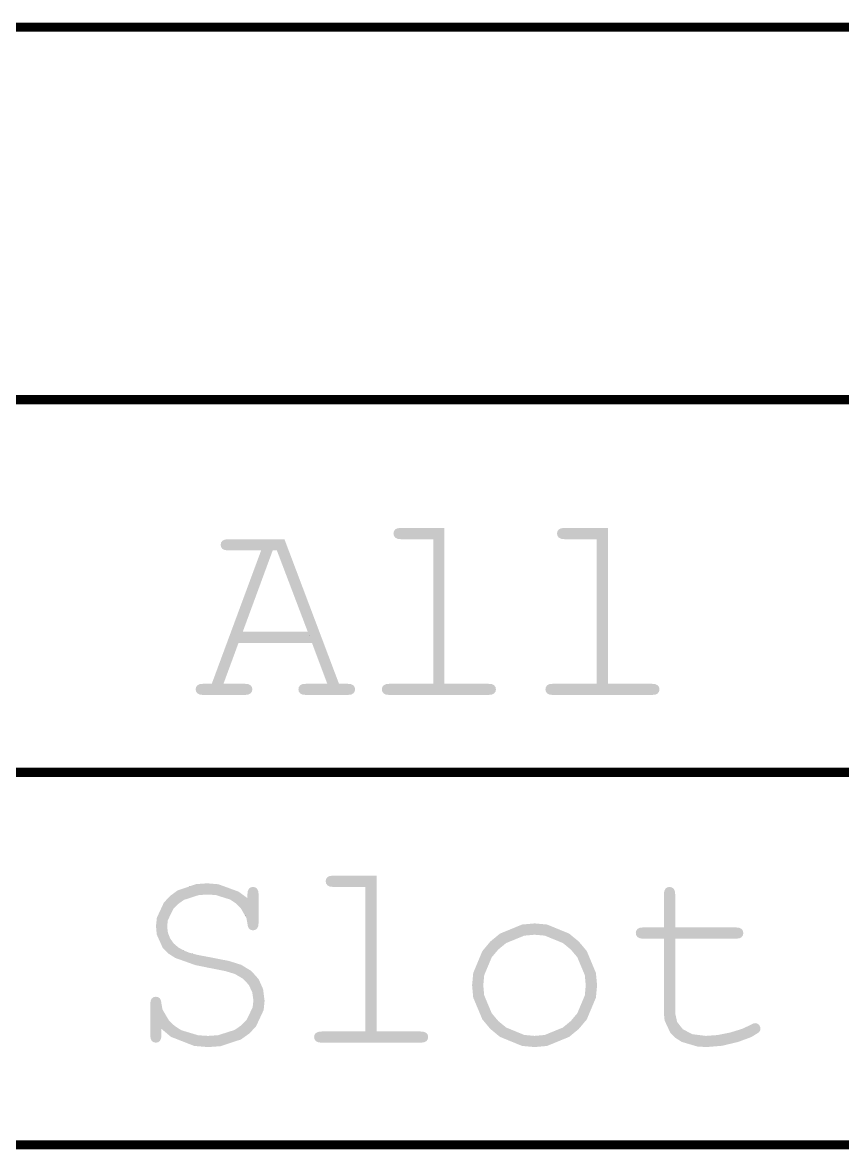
# Model space of a CAD drawing. Extents: x 0 to 13284, y 0 to 3969.
# Drawn here: x 9416.3 to 9771.6, y 3480.5 to 3968.7 of the extents above; entities that cross this region are included whole.
import ezdxf

# ---------------------------------------------------------------- set-up
doc = ezdxf.new("R2010")
doc.units = 0
doc.layers.add('DRILL_SYMBOLS', color=255, linetype='CONTINUOUS')

msp = doc.modelspace()

# ---------------------------------------------------------------- hatches: boundary and pattern name
at = {"layer": 'DRILL_SYMBOLS'}
for points in [[(9599.082362, 3749.740276), (9599.082362, 3682.20752), (9618.11378, 3682.20752), (9619.642087, 3682.041732), (9620.651299, 3681.544331), (9621.213622, 3680.772953), (9621.401024, 3679.785354), (9621.213622, 3678.83378), (9620.651299, 3678.055236), (9619.642087, 3677.536181), (9618.11378, 3677.363189), (9575.206575, 3677.363189), (9573.721535, 3677.536181), (9572.726693, 3678.055236), (9572.164409, 3678.83378), (9571.976969, 3679.785354), (9572.164409, 3680.772953), (9572.726693, 3681.544331), (9573.721535, 3682.041732), (9575.206575, 3682.20752), (9594.237992, 3682.20752), (9594.237992, 3744.838268), (9580.281614, 3744.838268), (9578.78937, 3745.01126), (9577.772913, 3745.530315), (9577.189016, 3746.323268), (9576.99437, 3747.31811), (9577.181772, 3748.269685), (9577.744094, 3749.048228), (9578.753307, 3749.567283), (9580.281614, 3749.740276)], [(9669.960039, 3749.740276), (9669.960039, 3682.20752), (9688.991457, 3682.20752), (9690.519764, 3682.041732), (9691.528976, 3681.544331), (9692.091299, 3680.772953), (9692.278701, 3679.785354), (9692.091299, 3678.83378), (9691.528976, 3678.055236), (9690.519764, 3677.536181), (9688.991457, 3677.363189), (9646.084213, 3677.363189), (9644.599213, 3677.536181), (9643.60437, 3678.055236), (9643.042087, 3678.83378), (9642.854646, 3679.785354), (9643.042087, 3680.772953), (9643.60437, 3681.544331), (9644.599213, 3682.041732), (9646.084213, 3682.20752), (9665.115669, 3682.20752), (9665.115669, 3744.838268), (9651.159291, 3744.838268), (9649.667047, 3745.01126), (9648.650591, 3745.530315), (9648.066654, 3746.323268), (9647.872047, 3747.31811), (9648.059449, 3748.269685), (9648.621772, 3749.048228), (9649.630984, 3749.567283), (9651.159291, 3749.740276)], [(9541.699685, 3699.91252), (9539.854213, 3704.75689), (9526.474567, 3739.993898), (9524.686732, 3739.993898), (9511.710787, 3704.75689), (9539.854213, 3704.75689), (9541.699685, 3699.91252), (9509.865315, 3699.91252), (9503.348465, 3682.20752), (9512.633504, 3682.20752), (9514.118543, 3682.041732), (9515.113346, 3681.544331), (9515.675669, 3680.772953), (9515.863071, 3679.785354), (9515.675669, 3678.83378), (9515.113346, 3678.055236), (9514.118543, 3677.536181), (9512.633504, 3677.363189), (9494.524803, 3677.363189), (9493.039764, 3677.536181), (9492.044961, 3678.055236), (9491.482677, 3678.83378), (9491.295236, 3679.785354), (9491.482677, 3680.772953), (9492.044961, 3681.544331), (9493.039764, 3682.041732), (9494.524803, 3682.20752), (9498.273425, 3682.20752), (9519.66937, 3739.993898), (9505.366969, 3739.993898), (9503.881929, 3740.159685), (9502.887087, 3740.657126), (9502.324803, 3741.428465), (9502.137362, 3742.416063), (9502.324803, 3743.403701), (9502.887087, 3744.175039), (9503.881929, 3744.672441), (9505.366969, 3744.838268), (9529.761811, 3744.838268), (9553.406929, 3682.20752), (9557.155512, 3682.20752), (9558.640551, 3682.041732), (9559.635394, 3681.544331), (9560.197677, 3680.772953), (9560.385118, 3679.785354), (9560.197677, 3678.83378), (9559.635394, 3678.055236), (9558.640551, 3677.536181), (9557.155512, 3677.363189), (9539.104488, 3677.363189), (9537.57622, 3677.536181), (9536.566969, 3678.055236), (9536.004685, 3678.83378), (9535.817244, 3679.785354), (9536.004685, 3680.772953), (9536.566969, 3681.544331), (9537.57622, 3682.041732), (9539.104488, 3682.20752), (9548.33185, 3682.20752)], [(9569.721969, 3599.107441), (9569.721969, 3531.574685), (9588.753386, 3531.574685), (9590.281693, 3531.408898), (9591.290906, 3530.911496), (9591.853228, 3530.140118), (9592.04063, 3529.15252), (9591.853228, 3528.200945), (9591.290906, 3527.422402), (9590.281693, 3526.903346), (9588.753386, 3526.730354), (9545.846181, 3526.730354), (9544.361142, 3526.903346), (9543.366299, 3527.422402), (9542.804016, 3528.200945), (9542.616575, 3529.15252), (9542.804016, 3530.140118), (9543.366299, 3530.911496), (9544.361142, 3531.408898), (9545.846181, 3531.574685), (9564.877598, 3531.574685), (9564.877598, 3594.205433), (9550.92122, 3594.205433), (9549.428976, 3594.378425), (9548.41252, 3594.89748), (9547.828622, 3595.690433), (9547.633976, 3596.685276), (9547.821378, 3597.63685), (9548.383701, 3598.415394), (9549.392913, 3598.934449), (9550.92122, 3599.107441)], [(9513.723425, 3589.361063), (9513.723425, 3590.975827), (9513.889213, 3592.460866), (9514.386614, 3593.455709), (9515.157992, 3594.017992), (9516.145591, 3594.205433), (9517.133189, 3594.017992), (9517.904567, 3593.455709), (9518.401969, 3592.460866), (9518.567756, 3590.975827), (9518.567756, 3578.634252), (9518.401969, 3577.149213), (9517.904567, 3576.154409), (9517.133189, 3575.592087), (9516.145591, 3575.404685), (9515.20122, 3575.577677), (9514.444291, 3576.096732), (9513.93248, 3577.005039), (9513.723425, 3578.345906), (9513.303504, 3580.706811), (9510.809213, 3585.060945), (9508.734882, 3587.054213), (9506.202756, 3588.744685), (9500.046378, 3590.676693), (9496.422087, 3590.918189), (9492.619409, 3590.660472), (9486.246772, 3588.598701), (9483.676811, 3586.794685), (9481.607874, 3584.641063), (9479.243346, 3579.782244), (9478.947795, 3577.077126), (9479.279409, 3574.323346), (9480.274213, 3571.829055), (9481.816929, 3569.688031), (9483.792165, 3567.993937), (9486.127835, 3566.66752), (9488.75185, 3565.629449), (9492.298622, 3564.713898), (9497.40252, 3563.755118), (9505.735984, 3562.125906), (9511.012874, 3560.467874), (9515.41748, 3557.786181), (9518.596614, 3554.239409), (9520.521378, 3549.899646), (9521.162953, 3544.839016), (9520.748465, 3540.839921), (9517.432362, 3533.760787), (9514.530787, 3530.680787), (9510.926378, 3528.120236), (9501.987362, 3525.193898), (9496.652795, 3524.82811), (9490.655, 3525.32185), (9480.562559, 3529.27185), (9476.467913, 3532.72811), (9476.467913, 3529.959921), (9476.302126, 3528.474882), (9475.804724, 3527.480039), (9475.033346, 3526.917756), (9474.045748, 3526.730354), (9473.094173, 3526.917756), (9472.31563, 3527.480039), (9471.796575, 3528.474882), (9471.623583, 3529.959921), (9471.623583, 3543.339606), (9471.78937, 3544.867874), (9472.286772, 3545.877126), (9473.05815, 3546.439409), (9474.045748, 3546.62685), (9474.990118, 3546.453819), (9475.747047, 3545.934764), (9476.258858, 3545.026457), (9476.467913, 3543.68563), (9476.931102, 3541.092205), (9479.771417, 3536.262283), (9482.148543, 3534.025709), (9485.077126, 3532.120787), (9492.329252, 3529.943701), (9496.652795, 3529.671575), (9500.969094, 3529.956299), (9508.163543, 3532.234331), (9511.041693, 3534.227559), (9513.350354, 3536.610118), (9515.98878, 3542.002323), (9516.318622, 3545.012047), (9515.813976, 3548.609291), (9514.300118, 3551.788386), (9511.791417, 3554.448465), (9508.302323, 3556.488583), (9504.034685, 3557.771772), (9496.76811, 3559.199134), (9491.163228, 3560.341732), (9482.48374, 3563.427126), (9479.409173, 3565.369921), (9477.087913, 3567.665945), (9474.435039, 3573.577205), (9474.103425, 3577.19248), (9474.483701, 3580.865394), (9477.525827, 3587.411063), (9480.187717, 3590.28378), (9483.47315, 3592.680748), (9491.503858, 3595.420118), (9496.249094, 3595.76252), (9501.14752, 3595.362441), (9509.884685, 3592.161693)], [(9699.078031, 3576.673425), (9725.376024, 3576.673425), (9726.861063, 3576.500433), (9727.855866, 3575.981378), (9728.418189, 3575.188386), (9728.605591, 3574.193583), (9728.418189, 3573.242008), (9727.855866, 3572.463465), (9726.861063, 3571.944409), (9725.376024, 3571.771378), (9699.078031, 3571.771378), (9699.078031, 3539.533307), (9699.921496, 3535.669331), (9702.451811, 3532.497441), (9706.611339, 3530.378031), (9712.342362, 3529.671575), (9717.44626, 3530.039213), (9722.953858, 3531.142165), (9728.028898, 3532.706496), (9731.835197, 3534.458268), (9732.887677, 3535.020551), (9733.738307, 3535.207992), (9734.603386, 3535.027756), (9735.35311, 3534.487087), (9735.872165, 3533.701299), (9736.045157, 3532.785787), (9735.857717, 3531.949567), (9735.295433, 3531.170984), (9732.130748, 3529.188543), (9726.327598, 3527.04752), (9719.356614, 3525.382953), (9712.688386, 3524.82811), (9708.665866, 3525.076732), (9701.918346, 3527.065945), (9699.193386, 3528.806496), (9696.998268, 3530.969173), (9694.489606, 3536.332559), (9694.176024, 3539.533307), (9694.176024, 3571.771378), (9685.237008, 3571.771378), (9683.751969, 3571.944409), (9682.757165, 3572.463465), (9682.194843, 3573.256417), (9682.007441, 3574.25126), (9682.194843, 3575.202835), (9682.757165, 3575.981378), (9683.751969, 3576.500433), (9685.237008, 3576.673425), (9694.176024, 3576.673425), (9694.176024, 3590.975827), (9694.349016, 3592.460866), (9694.868071, 3593.455709), (9695.646614, 3594.017992), (9696.598189, 3594.205433), (9697.593031, 3594.017992), (9698.385984, 3593.455709), (9698.905039, 3592.460866), (9699.078031, 3590.975827)], [(9665.225157, 3551.586535), (9664.729567, 3546.251969), (9660.764685, 3536.793937), (9660.32311, 3551.586535), (9659.917638, 3555.97315), (9656.673622, 3563.729882), (9653.835118, 3567.100039), (9650.419921, 3569.900709), (9642.562244, 3573.101417), (9638.119803, 3573.501535), (9633.677323, 3573.099646), (9625.819646, 3569.884488), (9622.404449, 3567.07122), (9619.565945, 3563.692047), (9616.321929, 3555.949724), (9615.916457, 3551.586535), (9616.321929, 3547.246811), (9619.565945, 3539.518898), (9622.404449, 3536.130709), (9625.819646, 3533.304843), (9633.677323, 3530.075236), (9638.119803, 3529.671575), (9642.562244, 3530.073465), (9650.419921, 3533.288622), (9653.835118, 3536.10189), (9656.673622, 3539.481024), (9659.917638, 3547.223386), (9660.32311, 3551.586535), (9660.764685, 3536.793937), (9657.295394, 3532.670433), (9653.12685, 3529.239409), (9643.567874, 3525.318228), (9638.177441, 3524.82811), (9632.738346, 3525.320039), (9623.136142, 3529.25563), (9618.972992, 3532.699291), (9615.516339, 3536.831772), (9611.565906, 3546.275394), (9611.072087, 3551.586535), (9611.565906, 3556.922913), (9615.516339, 3566.395394), (9618.972992, 3570.531457), (9623.136142, 3573.975512), (9632.738346, 3577.911575), (9638.177441, 3578.403583), (9643.567874, 3577.913346), (9653.12685, 3573.991732), (9657.295394, 3570.560315), (9660.764685, 3566.433228), (9664.729567, 3556.946339)]]:
    msp.add_hatch(color=7, dxfattribs=at).paths.add_polyline_path(points)

# ---------------------------------------------------------------- linework, layer by layer
at = {"layer": 'DRILL_SYMBOLS', "color": 7}
for points, const_width in [([(13281.884016, 3966.692913), (7116.299213, 3966.692913)], 3.937008), ([(7116.299213, 3805.275591), (13281.884016, 3805.275591)], 3.937008), ([(9599.082362, 3749.740276), (9599.082362, 3682.20752), (9618.11378, 3682.20752), (9619.642087, 3682.041732), (9620.651299, 3681.544331), (9621.213622, 3680.772953), (9621.401024, 3679.785354), (9621.213622, 3678.83378), (9620.651299, 3678.055236), (9619.642087, 3677.536181), (9618.11378, 3677.363189), (9575.206575, 3677.363189), (9573.721535, 3677.536181), (9572.726693, 3678.055236), (9572.164409, 3678.83378), (9571.976969, 3679.785354), (9572.164409, 3680.772953), (9572.726693, 3681.544331), (9573.721535, 3682.041732), (9575.206575, 3682.20752), (9594.237992, 3682.20752), (9594.237992, 3744.838268), (9580.281614, 3744.838268), (9578.78937, 3745.01126), (9577.772913, 3745.530315), (9577.189016, 3746.323268), (9576.99437, 3747.31811), (9577.181772, 3748.269685), (9577.744094, 3749.048228), (9578.753307, 3749.567283), (9580.281614, 3749.740276), (9599.082362, 3749.740276)], 0.000039), ([(9669.960039, 3749.740276), (9669.960039, 3682.20752), (9688.991457, 3682.20752), (9690.519764, 3682.041732), (9691.528976, 3681.544331), (9692.091299, 3680.772953), (9692.278701, 3679.785354), (9692.091299, 3678.83378), (9691.528976, 3678.055236), (9690.519764, 3677.536181), (9688.991457, 3677.363189), (9646.084213, 3677.363189), (9644.599213, 3677.536181), (9643.60437, 3678.055236), (9643.042087, 3678.83378), (9642.854646, 3679.785354), (9643.042087, 3680.772953), (9643.60437, 3681.544331), (9644.599213, 3682.041732), (9646.084213, 3682.20752), (9665.115669, 3682.20752), (9665.115669, 3744.838268), (9651.159291, 3744.838268), (9649.667047, 3745.01126), (9648.650591, 3745.530315), (9648.066654, 3746.323268), (9647.872047, 3747.31811), (9648.059449, 3748.269685), (9648.621772, 3749.048228), (9649.630984, 3749.567283), (9651.159291, 3749.740276), (9669.960039, 3749.740276)], 0.000039), ([(9541.699685, 3699.91252), (9539.854213, 3704.75689), (9526.474567, 3739.993898), (9524.686732, 3739.993898), (9511.710787, 3704.75689), (9539.854213, 3704.75689), (9541.699685, 3699.91252), (9509.865315, 3699.91252), (9503.348465, 3682.20752), (9512.633504, 3682.20752), (9514.118543, 3682.041732), (9515.113346, 3681.544331), (9515.675669, 3680.772953), (9515.863071, 3679.785354), (9515.675669, 3678.83378), (9515.113346, 3678.055236), (9514.118543, 3677.536181), (9512.633504, 3677.363189), (9494.524803, 3677.363189), (9493.039764, 3677.536181), (9492.044961, 3678.055236), (9491.482677, 3678.83378), (9491.295236, 3679.785354), (9491.482677, 3680.772953), (9492.044961, 3681.544331), (9493.039764, 3682.041732), (9494.524803, 3682.20752), (9498.273425, 3682.20752), (9519.66937, 3739.993898), (9505.366969, 3739.993898), (9503.881929, 3740.159685), (9502.887087, 3740.657126), (9502.324803, 3741.428465), (9502.137362, 3742.416063), (9502.324803, 3743.403701), (9502.887087, 3744.175039), (9503.881929, 3744.672441), (9505.366969, 3744.838268), (9529.761811, 3744.838268), (9553.406929, 3682.20752), (9557.155512, 3682.20752), (9558.640551, 3682.041732), (9559.635394, 3681.544331), (9560.197677, 3680.772953), (9560.385118, 3679.785354), (9560.197677, 3678.83378), (9559.635394, 3678.055236), (9558.640551, 3677.536181), (9557.155512, 3677.363189), (9539.104488, 3677.363189), (9537.57622, 3677.536181), (9536.566969, 3678.055236), (9536.004685, 3678.83378), (9535.817244, 3679.785354), (9536.004685, 3680.772953), (9536.566969, 3681.544331), (9537.57622, 3682.041732), (9539.104488, 3682.20752), (9548.33185, 3682.20752), (9541.699685, 3699.91252)], 0.000039), ([(7116.299213, 3643.858268), (13281.884016, 3643.858268)], 3.937008), ([(9569.721969, 3599.107441), (9569.721969, 3531.574685), (9588.753386, 3531.574685), (9590.281693, 3531.408898), (9591.290906, 3530.911496), (9591.853228, 3530.140118), (9592.04063, 3529.15252), (9591.853228, 3528.200945), (9591.290906, 3527.422402), (9590.281693, 3526.903346), (9588.753386, 3526.730354), (9545.846181, 3526.730354), (9544.361142, 3526.903346), (9543.366299, 3527.422402), (9542.804016, 3528.200945), (9542.616575, 3529.15252), (9542.804016, 3530.140118), (9543.366299, 3530.911496), (9544.361142, 3531.408898), (9545.846181, 3531.574685), (9564.877598, 3531.574685), (9564.877598, 3594.205433), (9550.92122, 3594.205433), (9549.428976, 3594.378425), (9548.41252, 3594.89748), (9547.828622, 3595.690433), (9547.633976, 3596.685276), (9547.821378, 3597.63685), (9548.383701, 3598.415394), (9549.392913, 3598.934449), (9550.92122, 3599.107441), (9569.721969, 3599.107441)], 0.000039), ([(9513.723425, 3589.361063), (9513.723425, 3590.975827), (9513.889213, 3592.460866), (9514.386614, 3593.455709), (9515.157992, 3594.017992), (9516.145591, 3594.205433), (9517.133189, 3594.017992), (9517.904567, 3593.455709), (9518.401969, 3592.460866), (9518.567756, 3590.975827), (9518.567756, 3578.634252), (9518.401969, 3577.149213), (9517.904567, 3576.154409), (9517.133189, 3575.592087), (9516.145591, 3575.404685), (9515.20122, 3575.577677), (9514.444291, 3576.096732), (9513.93248, 3577.005039), (9513.723425, 3578.345906), (9513.303504, 3580.706811), (9510.809213, 3585.060945), (9508.734882, 3587.054213), (9506.202756, 3588.744685), (9500.046378, 3590.676693), (9496.422087, 3590.918189), (9492.619409, 3590.660472), (9486.246772, 3588.598701), (9483.676811, 3586.794685), (9481.607874, 3584.641063), (9479.243346, 3579.782244), (9478.947795, 3577.077126), (9479.279409, 3574.323346), (9480.274213, 3571.829055), (9481.816929, 3569.688031), (9483.792165, 3567.993937), (9486.127835, 3566.66752), (9488.75185, 3565.629449), (9492.298622, 3564.713898), (9497.40252, 3563.755118), (9505.735984, 3562.125906), (9511.012874, 3560.467874), (9515.41748, 3557.786181), (9518.596614, 3554.239409), (9520.521378, 3549.899646), (9521.162953, 3544.839016), (9520.748465, 3540.839921), (9517.432362, 3533.760787), (9514.530787, 3530.680787), (9510.926378, 3528.120236), (9501.987362, 3525.193898), (9496.652795, 3524.82811), (9490.655, 3525.32185), (9480.562559, 3529.27185), (9476.467913, 3532.72811), (9476.467913, 3529.959921), (9476.302126, 3528.474882), (9475.804724, 3527.480039), (9475.033346, 3526.917756), (9474.045748, 3526.730354), (9473.094173, 3526.917756), (9472.31563, 3527.480039), (9471.796575, 3528.474882), (9471.623583, 3529.959921), (9471.623583, 3543.339606), (9471.78937, 3544.867874), (9472.286772, 3545.877126), (9473.05815, 3546.439409), (9474.045748, 3546.62685), (9474.990118, 3546.453819), (9475.747047, 3545.934764), (9476.258858, 3545.026457), (9476.467913, 3543.68563), (9476.931102, 3541.092205), (9479.771417, 3536.262283), (9482.148543, 3534.025709), (9485.077126, 3532.120787), (9492.329252, 3529.943701), (9496.652795, 3529.671575), (9500.969094, 3529.956299), (9508.163543, 3532.234331), (9511.041693, 3534.227559), (9513.350354, 3536.610118), (9515.98878, 3542.002323), (9516.318622, 3545.012047), (9515.813976, 3548.609291), (9514.300118, 3551.788386), (9511.791417, 3554.448465), (9508.302323, 3556.488583), (9504.034685, 3557.771772), (9496.76811, 3559.199134), (9491.163228, 3560.341732), (9482.48374, 3563.427126), (9479.409173, 3565.369921), (9477.087913, 3567.665945), (9474.435039, 3573.577205), (9474.103425, 3577.19248), (9474.483701, 3580.865394), (9477.525827, 3587.411063), (9480.187717, 3590.28378), (9483.47315, 3592.680748), (9491.503858, 3595.420118), (9496.249094, 3595.76252), (9501.14752, 3595.362441), (9509.884685, 3592.161693), (9513.723425, 3589.361063)], 0.000039), ([(9699.078031, 3576.673425), (9725.376024, 3576.673425), (9726.861063, 3576.500433), (9727.855866, 3575.981378), (9728.418189, 3575.188386), (9728.605591, 3574.193583), (9728.418189, 3573.242008), (9727.855866, 3572.463465), (9726.861063, 3571.944409), (9725.376024, 3571.771378), (9699.078031, 3571.771378), (9699.078031, 3539.533307), (9699.921496, 3535.669331), (9702.451811, 3532.497441), (9706.611339, 3530.378031), (9712.342362, 3529.671575), (9717.44626, 3530.039213), (9722.953858, 3531.142165), (9728.028898, 3532.706496), (9731.835197, 3534.458268), (9732.887677, 3535.020551), (9733.738307, 3535.207992), (9734.603386, 3535.027756), (9735.35311, 3534.487087), (9735.872165, 3533.701299), (9736.045157, 3532.785787), (9735.857717, 3531.949567), (9735.295433, 3531.170984), (9732.130748, 3529.188543), (9726.327598, 3527.04752), (9719.356614, 3525.382953), (9712.688386, 3524.82811), (9708.665866, 3525.076732), (9701.918346, 3527.065945), (9699.193386, 3528.806496), (9696.998268, 3530.969173), (9694.489606, 3536.332559), (9694.176024, 3539.533307), (9694.176024, 3571.771378), (9685.237008, 3571.771378), (9683.751969, 3571.944409), (9682.757165, 3572.463465), (9682.194843, 3573.256417), (9682.007441, 3574.25126), (9682.194843, 3575.202835), (9682.757165, 3575.981378), (9683.751969, 3576.500433), (9685.237008, 3576.673425), (9694.176024, 3576.673425), (9694.176024, 3590.975827), (9694.349016, 3592.460866), (9694.868071, 3593.455709), (9695.646614, 3594.017992), (9696.598189, 3594.205433), (9697.593031, 3594.017992), (9698.385984, 3593.455709), (9698.905039, 3592.460866), (9699.078031, 3590.975827), (9699.078031, 3576.673425)], 0.000039), ([(9665.225157, 3551.586535), (9664.729567, 3546.251969), (9660.764685, 3536.793937), (9660.32311, 3551.586535), (9659.917638, 3555.97315), (9656.673622, 3563.729882), (9653.835118, 3567.100039), (9650.419921, 3569.900709), (9642.562244, 3573.101417), (9638.119803, 3573.501535), (9633.677323, 3573.099646), (9625.819646, 3569.884488), (9622.404449, 3567.07122), (9619.565945, 3563.692047), (9616.321929, 3555.949724), (9615.916457, 3551.586535), (9616.321929, 3547.246811), (9619.565945, 3539.518898), (9622.404449, 3536.130709), (9625.819646, 3533.304843), (9633.677323, 3530.075236), (9638.119803, 3529.671575), (9642.562244, 3530.073465), (9650.419921, 3533.288622), (9653.835118, 3536.10189), (9656.673622, 3539.481024), (9659.917638, 3547.223386), (9660.32311, 3551.586535), (9660.764685, 3536.793937), (9657.295394, 3532.670433), (9653.12685, 3529.239409), (9643.567874, 3525.318228), (9638.177441, 3524.82811), (9632.738346, 3525.320039), (9623.136142, 3529.25563), (9618.972992, 3532.699291), (9615.516339, 3536.831772), (9611.565906, 3546.275394), (9611.072087, 3551.586535), (9611.565906, 3556.922913), (9615.516339, 3566.395394), (9618.972992, 3570.531457), (9623.136142, 3573.975512), (9632.738346, 3577.911575), (9638.177441, 3578.403583), (9643.567874, 3577.913346), (9653.12685, 3573.991732), (9657.295394, 3570.560315), (9660.764685, 3566.433228), (9664.729567, 3556.946339), (9665.225157, 3551.586535)], 0.000039), ([(7116.299213, 3482.440945), (13281.884016, 3482.440945)], 3.937008)]:
    msp.add_lwpolyline(points, dxfattribs=dict(at, const_width=const_width))

doc.saveas('drawing.dxf')
